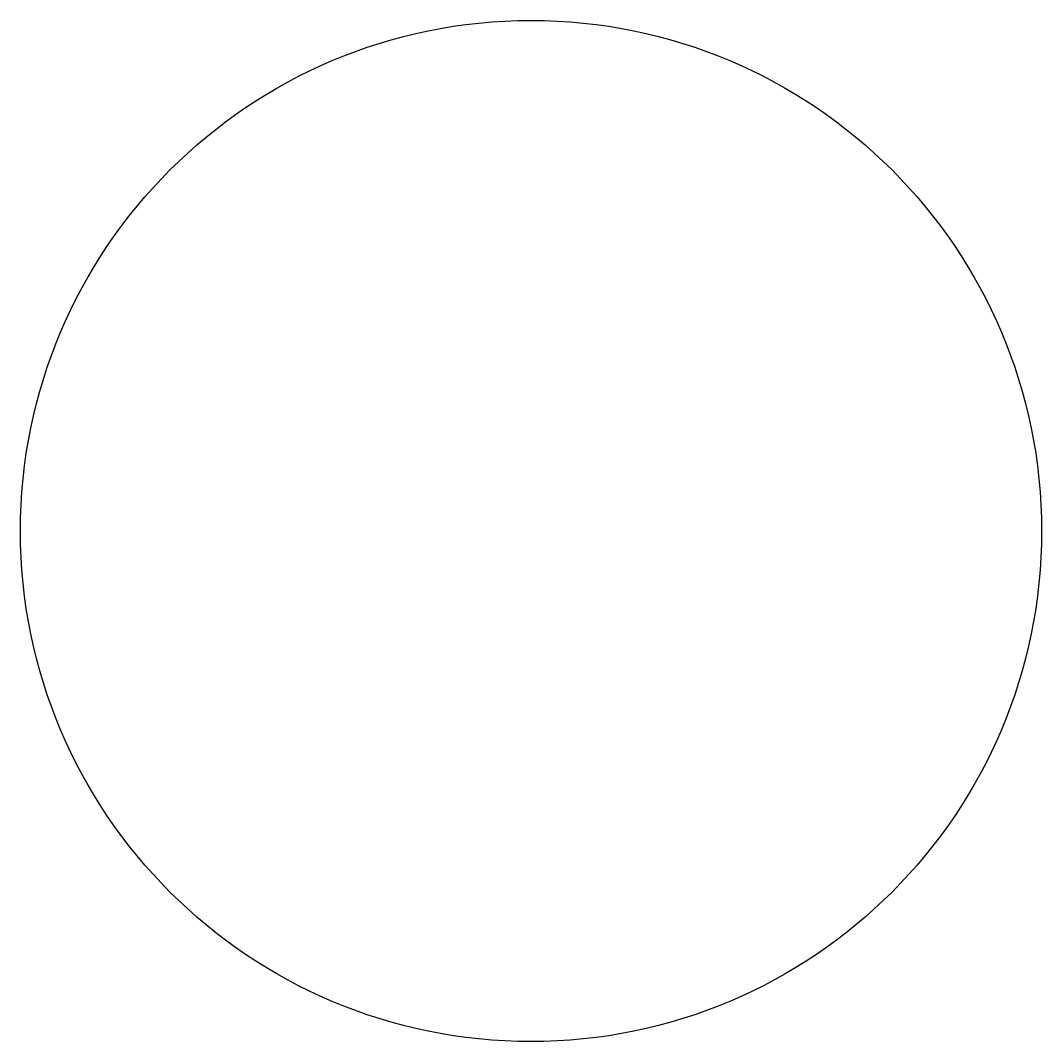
# Model space of a CAD drawing. Header units: millimetres. Extents: x -22.3 to -6.3, y 0.8 to 16.7.
import ezdxf

# ---------------------------------------------------------------- set-up
doc = ezdxf.new("R2010")
doc.units = ezdxf.units.MM
doc.layers.add('Default', color=18, linetype='Continuous', true_color=0x000000)

msp = doc.modelspace()

# ---------------------------------------------------------------- linework, layer by layer
at = {"layer": 'Default'}
msp.add_circle((-14.311, 8.735), 7.965, dxfattribs=at)

doc.saveas('drawing.dxf')
